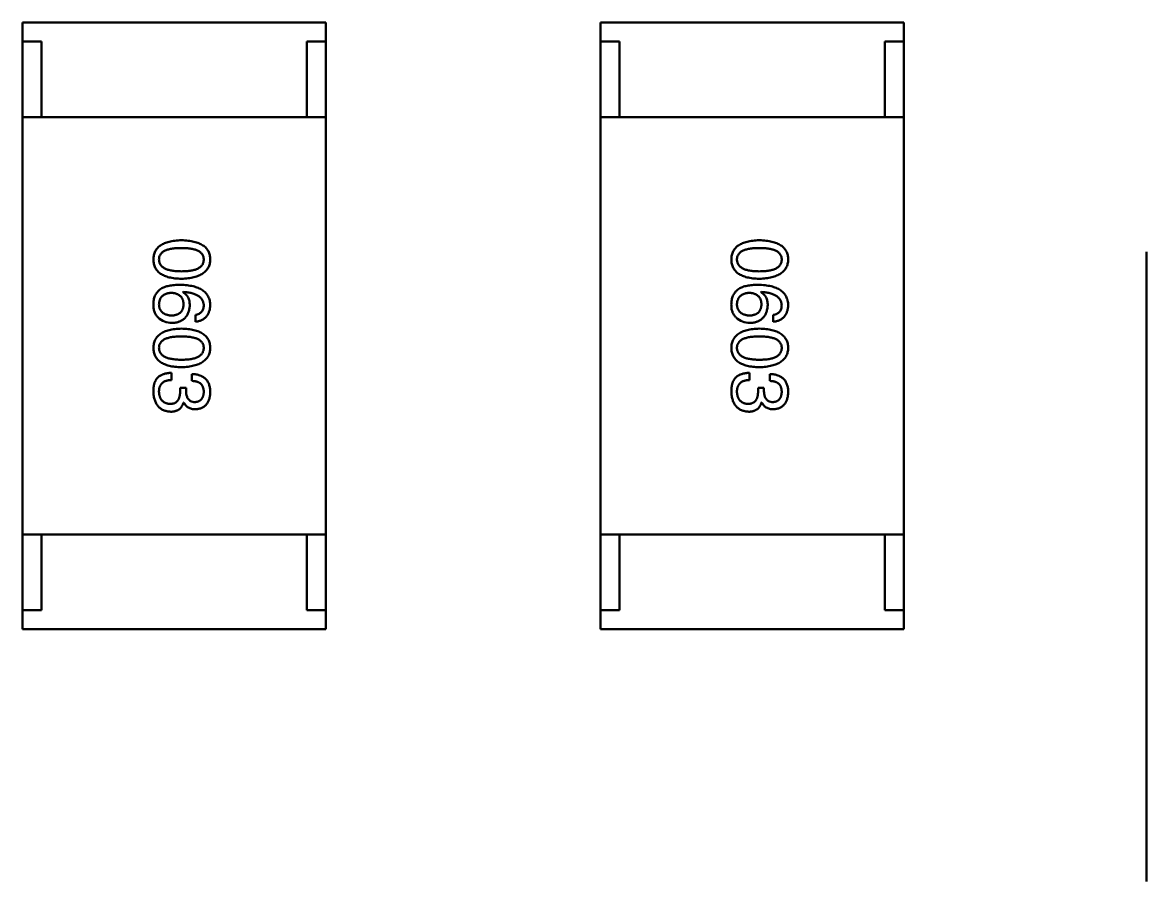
# Model space of a CAD drawing. Header units: millimetres. Extents: x 37 to 347, y 164 to 266.
# Drawn here: x 289.781 to 292.745, y 225.76 to 228.025 of the extents above; entities that cross this region are included whole.
import ezdxf

# ---------------------------------------------------------------- set-up
doc = ezdxf.new("R2010")
doc.units = ezdxf.units.MM
doc.header["$LTSCALE"] = 0.75
doc.layers.add('Visible', color=7, linetype='Continuous', lineweight=50)

msp = doc.modelspace()

# ---------------------------------------------------------------- linework, layer by layer
at = {"layer": 'Visible'}
for p, q in [((290.5814, 228.025), (289.7814, 228.025)), ((289.7814, 227.975), (289.7814, 228.025)), ((290.5814, 227.975), (290.5814, 228.025)), ((292.1054, 228.025), (291.3054, 228.025)), ((291.3054, 227.975), (291.3054, 228.025)), ((292.1054, 227.975), (292.1054, 228.025)), ((289.7814, 227.775), (289.7814, 227.975)), ((289.7814, 227.975), (289.8314, 227.975)), ((289.8314, 227.975), (289.8314, 227.775)), ((290.5314, 227.775), (290.5314, 227.975)), ((290.5314, 227.975), (290.5814, 227.975)), ((290.5814, 227.775), (290.5814, 227.975)), ((291.3054, 227.775), (291.3054, 227.975)), ((291.3054, 227.975), (291.3554, 227.975)), ((291.3554, 227.975), (291.3554, 227.775)), ((292.0554, 227.775), (292.0554, 227.975)), ((292.0554, 227.975), (292.1054, 227.975)), ((292.1054, 227.775), (292.1054, 227.975)), ((289.7814, 226.675), (289.7814, 227.775)), ((289.7814, 227.775), (290.5814, 227.775)), ((290.5314, 227.775), (289.8314, 227.775)), ((290.5814, 227.775), (290.5814, 226.675)), ((291.3054, 226.675), (291.3054, 227.775)), ((291.3054, 227.775), (292.1054, 227.775)), ((292.0554, 227.775), (291.3554, 227.775)), ((292.1054, 227.775), (292.1054, 226.675)), ((292.7453, 227.4204), (292.7453, 227.4201)), ((292.7453, 227.4201), (292.7453, 225.7601)), ((290.2044, 227.3137), (290.2052, 227.3146)), ((291.7284, 227.3137), (291.7292, 227.3146)), ((290.2372, 227.2539), (290.2372, 227.2359)), ((291.7612, 227.2539), (291.7612, 227.2359)), ((290.1741, 227.0822), (290.1741, 227.1011)), ((291.6981, 227.0822), (291.6981, 227.1011)), ((290.2282, 227.0978), (290.2282, 227.0798)), ((291.7522, 227.0978), (291.7522, 227.0798)), ((290.197, 227.0617), (290.197, 227.0527)), ((290.2126, 227.0617), (290.197, 227.0617)), ((290.2126, 227.0519), (290.2126, 227.0617)), ((291.721, 227.0617), (291.721, 227.0527)), ((291.7366, 227.0617), (291.721, 227.0617)), ((291.7366, 227.0519), (291.7366, 227.0617)), ((290.2061, 227.0232), (290.2069, 227.0232)), ((291.7301, 227.0232), (291.7309, 227.0232)), ((289.7814, 226.675), (289.7814, 226.475)), ((289.7814, 226.675), (290.5814, 226.675)), ((290.5314, 226.675), (289.8314, 226.675)), ((289.8314, 226.475), (289.8314, 226.675)), ((290.5314, 226.675), (290.5314, 226.475)), ((290.5814, 226.675), (290.5814, 226.475)), ((291.3054, 226.675), (291.3054, 226.475)), ((291.3054, 226.675), (292.1054, 226.675)), ((292.0554, 226.675), (291.3554, 226.675)), ((291.3554, 226.475), (291.3554, 226.675)), ((292.0554, 226.675), (292.0554, 226.475)), ((292.1054, 226.675), (292.1054, 226.475)), ((289.7814, 226.475), (289.8314, 226.475)), ((289.7814, 226.475), (289.7814, 226.425)), ((290.5314, 226.475), (290.5814, 226.475)), ((290.5814, 226.475), (290.5814, 226.425)), ((291.3054, 226.475), (291.3554, 226.475)), ((291.3054, 226.475), (291.3054, 226.425)), ((292.0554, 226.475), (292.1054, 226.475)), ((292.1054, 226.475), (292.1054, 226.425)), ((290.5814, 226.425), (289.7814, 226.425)), ((292.1054, 226.425), (291.3054, 226.425)), ((292.7453, 225.7601), (292.7453, 225.7598))]:
    msp.add_line(p, q, dxfattribs=at)
for centre in [(290.1751, 227.2845), (291.6991, 227.2845)]:
    msp.add_arc(centre, 0.0519, 225.691, 270.7052, dxfattribs=at)
for points, knots in [([(290.2003, 227.4508), (290.1974, 227.4507), (290.1917, 227.4505), (290.1834, 227.4497), (290.1756, 227.4486), (290.1685, 227.4471), (290.1619, 227.4453), (290.1558, 227.443), (290.1503, 227.4404), (290.1454, 227.4374), (290.141, 227.4341), (290.1372, 227.4303), (290.134, 227.4262), (290.1314, 227.4216), (290.1293, 227.4167), (290.1278, 227.4115), (290.1268, 227.4059), (290.1266, 227.402), (290.1266, 227.4)], [0, 0, 0, 0, 0.087693, 0.170223, 0.247496, 0.319826, 0.387768, 0.451403, 0.511459, 0.568358, 0.622671, 0.675251, 0.726739, 0.778422, 0.830759, 0.884394, 0.940865, 1, 1, 1, 1]), ([(290.1413, 227.4), (290.1414, 227.4012), (290.1415, 227.4036), (290.1421, 227.4071), (290.1433, 227.4103), (290.145, 227.4133), (290.147, 227.4161), (290.1496, 227.4186), (290.1526, 227.4208), (290.1561, 227.4228), (290.1601, 227.4246), (290.1644, 227.4262), (290.1693, 227.4274), (290.1746, 227.4285), (290.1804, 227.4293), (290.1866, 227.4299), (290.1933, 227.4303), (290.1979, 227.4303), (290.2003, 227.4303)], [0, 0, 0, 0, 0.049766, 0.097012, 0.143225, 0.188786, 0.235079, 0.282962, 0.333687, 0.387747, 0.445963, 0.508657, 0.576545, 0.649868, 0.72822, 0.812712, 0.903543, 1, 1, 1, 1]), ([(290.2766, 227.4), (290.2765, 227.402), (290.2763, 227.4059), (290.2753, 227.4115), (290.2737, 227.4167), (290.2716, 227.4216), (290.2688, 227.4262), (290.2655, 227.4303), (290.2616, 227.4341), (290.2571, 227.4374), (290.252, 227.4404), (290.2463, 227.443), (290.2401, 227.4453), (290.2332, 227.4471), (290.2258, 227.4486), (290.2178, 227.4497), (290.2093, 227.4505), (290.2034, 227.4507), (290.2003, 227.4508)], [0, 0, 0, 0, 0.057911, 0.113262, 0.165956, 0.217443, 0.268511, 0.319665, 0.372, 0.426129, 0.483365, 0.543779, 0.607756, 0.676562, 0.749704, 0.827713, 0.911177, 1, 1, 1, 1]), ([(290.2003, 227.4303), (290.2027, 227.4303), (290.2073, 227.4303), (290.214, 227.4299), (290.2203, 227.4293), (290.226, 227.4285), (290.2313, 227.4274), (290.2362, 227.4262), (290.2406, 227.4246), (290.2445, 227.4228), (290.248, 227.4208), (290.2511, 227.4186), (290.2536, 227.4161), (290.2557, 227.4133), (290.2574, 227.4103), (290.2585, 227.4071), (290.2592, 227.4036), (290.2593, 227.4012), (290.2593, 227.4)], [0, 0, 0, 0, 0.096452, 0.187278, 0.271765, 0.350519, 0.423437, 0.491321, 0.554011, 0.612224, 0.666281, 0.717003, 0.764884, 0.811423, 0.856783, 0.902993, 0.950236, 1, 1, 1, 1]), ([(291.7243, 227.4508), (291.7214, 227.4507), (291.7157, 227.4505), (291.7074, 227.4497), (291.6996, 227.4486), (291.6925, 227.4471), (291.6859, 227.4453), (291.6798, 227.443), (291.6743, 227.4404), (291.6694, 227.4374), (291.665, 227.4341), (291.6612, 227.4303), (291.658, 227.4262), (291.6554, 227.4216), (291.6533, 227.4167), (291.6518, 227.4115), (291.6508, 227.4059), (291.6506, 227.402), (291.6506, 227.4)], [0, 0, 0, 0, 0.087693, 0.170223, 0.247496, 0.319826, 0.387768, 0.451403, 0.511459, 0.568358, 0.622671, 0.675251, 0.726739, 0.778422, 0.830759, 0.884394, 0.940865, 1, 1, 1, 1]), ([(291.6653, 227.4), (291.6654, 227.4012), (291.6655, 227.4036), (291.6661, 227.4071), (291.6673, 227.4103), (291.669, 227.4133), (291.671, 227.4161), (291.6736, 227.4186), (291.6766, 227.4208), (291.6801, 227.4228), (291.6841, 227.4246), (291.6885, 227.4262), (291.6933, 227.4274), (291.6986, 227.4285), (291.7044, 227.4293), (291.7106, 227.4299), (291.7173, 227.4303), (291.7219, 227.4303), (291.7243, 227.4303)], [0, 0, 0, 0, 0.049766, 0.097012, 0.143225, 0.188786, 0.235079, 0.282962, 0.333687, 0.387747, 0.445963, 0.508657, 0.576545, 0.649868, 0.72822, 0.812712, 0.903543, 1, 1, 1, 1]), ([(291.8006, 227.4), (291.8005, 227.402), (291.8003, 227.4059), (291.7993, 227.4115), (291.7977, 227.4167), (291.7956, 227.4216), (291.7928, 227.4262), (291.7895, 227.4303), (291.7856, 227.4341), (291.7811, 227.4374), (291.776, 227.4404), (291.7703, 227.443), (291.7641, 227.4453), (291.7572, 227.4471), (291.7498, 227.4486), (291.7418, 227.4497), (291.7333, 227.4505), (291.7274, 227.4507), (291.7243, 227.4508)], [0, 0, 0, 0, 0.057911, 0.113262, 0.165956, 0.217443, 0.268511, 0.319665, 0.372, 0.426129, 0.483365, 0.543779, 0.607756, 0.676562, 0.749704, 0.827713, 0.911177, 1, 1, 1, 1]), ([(291.7243, 227.4303), (291.7267, 227.4303), (291.7313, 227.4303), (291.738, 227.4299), (291.7443, 227.4293), (291.75, 227.4285), (291.7553, 227.4274), (291.7602, 227.4262), (291.7646, 227.4246), (291.7685, 227.4228), (291.772, 227.4208), (291.7751, 227.4186), (291.7776, 227.4161), (291.7797, 227.4133), (291.7814, 227.4103), (291.7825, 227.4071), (291.7832, 227.4036), (291.7833, 227.4012), (291.7833, 227.4)], [0, 0, 0, 0, 0.096452, 0.187278, 0.271765, 0.350519, 0.423437, 0.491321, 0.554011, 0.612224, 0.666281, 0.717003, 0.764884, 0.811423, 0.856783, 0.902993, 0.950236, 1, 1, 1, 1]), ([(290.1266, 227.4), (290.1266, 227.398), (290.1268, 227.3941), (290.1278, 227.3885), (290.1293, 227.3832), (290.1314, 227.3783), (290.134, 227.3738), (290.1372, 227.3697), (290.141, 227.3659), (290.1454, 227.3625), (290.1503, 227.3596), (290.1558, 227.357), (290.1619, 227.3547), (290.1685, 227.3529), (290.1756, 227.3513), (290.1834, 227.3502), (290.1917, 227.3495), (290.1974, 227.3493), (290.2003, 227.3492)], [0, 0, 0, 0, 0.059134, 0.115603, 0.169236, 0.221572, 0.273254, 0.32474, 0.377319, 0.431815, 0.488555, 0.548609, 0.612242, 0.680182, 0.75251, 0.829782, 0.91231, 1, 1, 1, 1]), ([(290.2003, 227.3688), (290.198, 227.3689), (290.1934, 227.3689), (290.1868, 227.3693), (290.1807, 227.3699), (290.1749, 227.3707), (290.1697, 227.3718), (290.1648, 227.3731), (290.1605, 227.3747), (290.1565, 227.3765), (290.153, 227.3786), (290.15, 227.3809), (290.1474, 227.3835), (290.1453, 227.3863), (290.1436, 227.3894), (290.1423, 227.3927), (290.1415, 227.3963), (290.1414, 227.3987), (290.1413, 227.4)], [0, 0, 0, 0, 0.094834, 0.184067, 0.267029, 0.344713, 0.417334, 0.484367, 0.546941, 0.604717, 0.65953, 0.710539, 0.759381, 0.806382, 0.853027, 0.900623, 0.949121, 1, 1, 1, 1]), ([(290.2003, 227.3492), (290.2033, 227.3493), (290.2092, 227.3496), (290.2177, 227.3504), (290.2256, 227.3516), (290.2329, 227.3531), (290.2397, 227.355), (290.2459, 227.3573), (290.2516, 227.36), (290.2567, 227.363), (290.2612, 227.3663), (290.2651, 227.3701), (290.2685, 227.3742), (290.2713, 227.3786), (290.2735, 227.3835), (290.2751, 227.3887), (290.2762, 227.3942), (290.2764, 227.398), (290.2766, 227.4)], [0, 0, 0, 0, 0.088475, 0.171606, 0.249595, 0.322626, 0.391327, 0.455765, 0.516374, 0.573675, 0.628522, 0.681161, 0.732559, 0.783563, 0.83504, 0.887639, 0.942585, 1, 1, 1, 1]), ([(290.2593, 227.4), (290.2593, 227.3987), (290.2592, 227.3963), (290.2585, 227.3927), (290.2574, 227.3894), (290.2557, 227.3863), (290.2536, 227.3835), (290.2511, 227.3809), (290.248, 227.3786), (290.2445, 227.3765), (290.2406, 227.3747), (290.2362, 227.3731), (290.2313, 227.3718), (290.226, 227.3707), (290.2203, 227.3699), (290.214, 227.3693), (290.2073, 227.3689), (290.2027, 227.3689), (290.2003, 227.3688)], [0, 0, 0, 0, 0.050604, 0.098688, 0.145699, 0.191791, 0.238625, 0.286717, 0.337546, 0.391814, 0.449755, 0.512106, 0.579685, 0.652048, 0.730262, 0.814146, 0.904281, 1, 1, 1, 1]), ([(291.6506, 227.4), (291.6506, 227.398), (291.6508, 227.3941), (291.6518, 227.3885), (291.6533, 227.3832), (291.6554, 227.3783), (291.658, 227.3738), (291.6612, 227.3697), (291.665, 227.3659), (291.6694, 227.3625), (291.6743, 227.3596), (291.6798, 227.357), (291.6859, 227.3547), (291.6925, 227.3529), (291.6996, 227.3513), (291.7074, 227.3502), (291.7157, 227.3495), (291.7214, 227.3493), (291.7243, 227.3492)], [0, 0, 0, 0, 0.059134, 0.115603, 0.169236, 0.221572, 0.273254, 0.32474, 0.377319, 0.431815, 0.488555, 0.548609, 0.612242, 0.680182, 0.75251, 0.829782, 0.91231, 1, 1, 1, 1]), ([(291.7243, 227.3688), (291.722, 227.3689), (291.7174, 227.3689), (291.7108, 227.3693), (291.7047, 227.3699), (291.6989, 227.3707), (291.6937, 227.3718), (291.6888, 227.3731), (291.6845, 227.3747), (291.6805, 227.3765), (291.677, 227.3786), (291.674, 227.3809), (291.6714, 227.3835), (291.6693, 227.3863), (291.6676, 227.3894), (291.6663, 227.3927), (291.6655, 227.3963), (291.6654, 227.3987), (291.6653, 227.4)], [0, 0, 0, 0, 0.094834, 0.184067, 0.267029, 0.344713, 0.417334, 0.484367, 0.546941, 0.604717, 0.65953, 0.710539, 0.759381, 0.806382, 0.853027, 0.900623, 0.949121, 1, 1, 1, 1]), ([(291.7243, 227.3492), (291.7273, 227.3493), (291.7332, 227.3496), (291.7417, 227.3504), (291.7496, 227.3516), (291.7569, 227.3531), (291.7637, 227.355), (291.7699, 227.3573), (291.7756, 227.36), (291.7807, 227.363), (291.7852, 227.3663), (291.7891, 227.3701), (291.7925, 227.3742), (291.7953, 227.3786), (291.7975, 227.3835), (291.7991, 227.3887), (291.8002, 227.3942), (291.8004, 227.398), (291.8006, 227.4)], [0, 0, 0, 0, 0.088475, 0.171606, 0.249595, 0.322626, 0.391327, 0.455765, 0.516374, 0.573675, 0.628522, 0.681161, 0.732559, 0.783563, 0.83504, 0.887639, 0.942585, 1, 1, 1, 1]), ([(291.7833, 227.4), (291.7833, 227.3987), (291.7832, 227.3963), (291.7825, 227.3927), (291.7814, 227.3894), (291.7797, 227.3863), (291.7776, 227.3835), (291.7751, 227.3809), (291.772, 227.3786), (291.7685, 227.3765), (291.7646, 227.3747), (291.7602, 227.3731), (291.7553, 227.3718), (291.75, 227.3707), (291.7443, 227.3699), (291.738, 227.3693), (291.7313, 227.3689), (291.7267, 227.3689), (291.7243, 227.3688)], [0, 0, 0, 0, 0.050604, 0.098688, 0.145699, 0.191791, 0.238625, 0.286717, 0.337546, 0.391814, 0.449755, 0.512106, 0.579685, 0.652048, 0.730262, 0.814146, 0.904281, 1, 1, 1, 1]), ([(290.1462, 227.3228), (290.1447, 227.3216), (290.1417, 227.3194), (290.1379, 227.3155), (290.1345, 227.3113), (290.1318, 227.3066), (290.1296, 227.3015), (290.128, 227.2961), (290.1269, 227.2903), (290.1267, 227.2863), (290.1266, 227.2842)], [0, 0, 0, 0, 0.125033, 0.246266, 0.36603, 0.485265, 0.606781, 0.732144, 0.862551, 1, 1, 1, 1]), ([(290.1413, 227.281), (290.1414, 227.2821), (290.1414, 227.2845), (290.142, 227.2878), (290.1426, 227.291), (290.1436, 227.2939), (290.1448, 227.2967), (290.1463, 227.2992), (290.1479, 227.3015), (290.1499, 227.3035), (290.1521, 227.3054), (290.1545, 227.307), (290.1572, 227.3084), (290.1601, 227.3096), (290.1633, 227.3105), (290.1666, 227.3113), (290.1703, 227.3119), (290.1728, 227.312), (290.1741, 227.3121)], [0, 0, 0, 0, 0.070403, 0.137196, 0.200053, 0.260887, 0.31876, 0.37535, 0.430743, 0.485927, 0.541678, 0.598832, 0.657726, 0.719441, 0.783504, 0.851852, 0.923533, 1, 1, 1, 1]), ([(290.197, 227.3334), (290.1944, 227.3334), (290.1892, 227.3333), (290.1817, 227.3328), (290.1746, 227.332), (290.1681, 227.3308), (290.1619, 227.3294), (290.1562, 227.3275), (290.151, 227.3254), (290.1478, 227.3236), (290.1462, 227.3228)], [0, 0, 0, 0, 0.151498, 0.29521, 0.430242, 0.557137, 0.677306, 0.790845, 0.898111, 1, 1, 1, 1]), ([(290.1741, 227.3121), (290.1753, 227.312), (290.1778, 227.3118), (290.1814, 227.3113), (290.1847, 227.3106), (290.1878, 227.3096), (290.1906, 227.3085), (290.1932, 227.3071), (290.1956, 227.3055), (290.1977, 227.3037), (290.1996, 227.3017), (290.2012, 227.2995), (290.2027, 227.2971), (290.2038, 227.2944), (290.2048, 227.2915), (290.2054, 227.2885), (290.2059, 227.2852), (290.206, 227.2829), (290.2061, 227.2818)], [0, 0, 0, 0, 0.076072, 0.148369, 0.216753, 0.281358, 0.342792, 0.401604, 0.458929, 0.514444, 0.569818, 0.625343, 0.681554, 0.739608, 0.800134, 0.863477, 0.929547, 1, 1, 1, 1]), ([(290.2766, 227.2793), (290.2764, 227.2814), (290.2762, 227.2856), (290.2751, 227.2916), (290.2734, 227.2972), (290.2711, 227.3024), (290.2682, 227.3072), (290.2647, 227.3116), (290.2606, 227.3156), (290.2558, 227.3192), (290.2505, 227.3224), (290.2446, 227.3252), (290.2382, 227.3276), (290.2311, 227.3295), (290.2234, 227.3311), (290.2152, 227.3323), (290.2063, 227.3331), (290.2002, 227.3333), (290.197, 227.3334)], [0, 0, 0, 0, 0.058957, 0.115262, 0.16907, 0.221312, 0.273147, 0.324961, 0.377649, 0.432026, 0.488925, 0.549039, 0.612912, 0.680653, 0.753056, 0.830314, 0.912483, 1, 1, 1, 1]), ([(290.2225, 227.2793), (290.2224, 227.2813), (290.2223, 227.2851), (290.2215, 227.2906), (290.22, 227.2956), (290.2181, 227.3002), (290.2155, 227.3043), (290.2124, 227.308), (290.2087, 227.3112), (290.2059, 227.3129), (290.2044, 227.3137)], [0, 0, 0, 0, 0.144617, 0.279572, 0.40596, 0.526097, 0.64389, 0.760003, 0.877724, 1, 1, 1, 1]), ([(290.2052, 227.3146), (290.2074, 227.3144), (290.2115, 227.3141), (290.2174, 227.3133), (290.223, 227.3124), (290.2282, 227.3112), (290.233, 227.3098), (290.2374, 227.3081), (290.2414, 227.3063), (290.245, 227.3042), (290.2482, 227.3019), (290.251, 227.2993), (290.2534, 227.2966), (290.2554, 227.2935), (290.257, 227.2903), (290.2582, 227.2868), (290.2591, 227.2832), (290.2592, 227.2806), (290.2593, 227.2793)], [0, 0, 0, 0, 0.089218, 0.173709, 0.252753, 0.326963, 0.397099, 0.462534, 0.524018, 0.582178, 0.637235, 0.689955, 0.741228, 0.791618, 0.841661, 0.892925, 0.945259, 1, 1, 1, 1]), ([(291.6702, 227.3228), (291.6687, 227.3216), (291.6657, 227.3194), (291.6619, 227.3155), (291.6585, 227.3113), (291.6558, 227.3066), (291.6536, 227.3015), (291.652, 227.2961), (291.6509, 227.2903), (291.6507, 227.2863), (291.6506, 227.2842)], [0, 0, 0, 0, 0.125033, 0.246266, 0.36603, 0.485265, 0.606781, 0.732144, 0.862551, 1, 1, 1, 1]), ([(291.6653, 227.281), (291.6654, 227.2821), (291.6655, 227.2845), (291.666, 227.2878), (291.6666, 227.291), (291.6676, 227.2939), (291.6688, 227.2967), (291.6703, 227.2992), (291.6719, 227.3015), (291.6739, 227.3035), (291.6761, 227.3054), (291.6785, 227.307), (291.6812, 227.3084), (291.6841, 227.3096), (291.6873, 227.3105), (291.6906, 227.3113), (291.6943, 227.3119), (291.6968, 227.312), (291.6981, 227.3121)], [0, 0, 0, 0, 0.070403, 0.137196, 0.200053, 0.260887, 0.31876, 0.37535, 0.430743, 0.485927, 0.541678, 0.598832, 0.657726, 0.719441, 0.783504, 0.851852, 0.923533, 1, 1, 1, 1]), ([(291.721, 227.3334), (291.7184, 227.3334), (291.7132, 227.3333), (291.7057, 227.3328), (291.6986, 227.332), (291.6921, 227.3308), (291.6859, 227.3294), (291.6802, 227.3275), (291.675, 227.3254), (291.6718, 227.3236), (291.6702, 227.3228)], [0, 0, 0, 0, 0.151498, 0.29521, 0.430242, 0.557137, 0.677306, 0.790845, 0.898111, 1, 1, 1, 1]), ([(291.6981, 227.3121), (291.6994, 227.312), (291.7018, 227.3118), (291.7054, 227.3113), (291.7087, 227.3106), (291.7118, 227.3096), (291.7146, 227.3085), (291.7172, 227.3071), (291.7196, 227.3055), (291.7217, 227.3037), (291.7236, 227.3017), (291.7252, 227.2995), (291.7267, 227.2971), (291.7278, 227.2944), (291.7288, 227.2915), (291.7294, 227.2885), (291.7299, 227.2852), (291.73, 227.2829), (291.7301, 227.2818)], [0, 0, 0, 0, 0.076072, 0.148369, 0.216753, 0.281358, 0.342792, 0.401604, 0.458929, 0.514444, 0.569818, 0.625343, 0.681554, 0.739608, 0.800134, 0.863477, 0.929547, 1, 1, 1, 1]), ([(291.8006, 227.2793), (291.8004, 227.2814), (291.8002, 227.2856), (291.7991, 227.2916), (291.7974, 227.2972), (291.7951, 227.3024), (291.7922, 227.3072), (291.7887, 227.3116), (291.7846, 227.3156), (291.7798, 227.3192), (291.7745, 227.3224), (291.7687, 227.3252), (291.7622, 227.3276), (291.7551, 227.3295), (291.7474, 227.3311), (291.7392, 227.3323), (291.7303, 227.3331), (291.7242, 227.3333), (291.721, 227.3334)], [0, 0, 0, 0, 0.058957, 0.115262, 0.16907, 0.221312, 0.273147, 0.324961, 0.377649, 0.432026, 0.488925, 0.549039, 0.612912, 0.680653, 0.753056, 0.830314, 0.912483, 1, 1, 1, 1]), ([(291.7465, 227.2793), (291.7464, 227.2813), (291.7463, 227.2851), (291.7455, 227.2906), (291.744, 227.2956), (291.7421, 227.3002), (291.7395, 227.3043), (291.7364, 227.308), (291.7327, 227.3112), (291.7299, 227.3129), (291.7284, 227.3137)], [0, 0, 0, 0, 0.144617, 0.279572, 0.40596, 0.526097, 0.64389, 0.760003, 0.877724, 1, 1, 1, 1]), ([(291.7292, 227.3146), (291.7314, 227.3144), (291.7355, 227.3141), (291.7414, 227.3133), (291.747, 227.3124), (291.7522, 227.3112), (291.757, 227.3098), (291.7614, 227.3081), (291.7654, 227.3063), (291.769, 227.3042), (291.7722, 227.3019), (291.775, 227.2993), (291.7774, 227.2966), (291.7794, 227.2935), (291.781, 227.2903), (291.7822, 227.2868), (291.7831, 227.2832), (291.7832, 227.2806), (291.7833, 227.2793)], [0, 0, 0, 0, 0.089218, 0.173709, 0.252753, 0.326963, 0.397099, 0.462534, 0.524018, 0.582178, 0.637235, 0.689955, 0.741228, 0.791618, 0.841661, 0.892925, 0.945259, 1, 1, 1, 1]), ([(290.1266, 227.2842), (290.1265, 227.2821), (290.1264, 227.2781), (290.1269, 227.2722), (290.1278, 227.2668), (290.1291, 227.262), (290.1308, 227.2576), (290.1331, 227.2537), (290.1357, 227.2502), (290.1378, 227.2483), (290.1388, 227.2473)], [0, 0, 0, 0, 0.156782, 0.301945, 0.436395, 0.561474, 0.678489, 0.78853, 0.894967, 1, 1, 1, 1]), ([(290.1749, 227.2523), (290.1736, 227.2523), (290.1711, 227.2525), (290.1674, 227.253), (290.164, 227.2537), (290.1609, 227.2546), (290.1579, 227.2557), (290.1552, 227.257), (290.1527, 227.2585), (290.1505, 227.2602), (290.1485, 227.2621), (290.1467, 227.2642), (290.1452, 227.2665), (290.144, 227.269), (290.1429, 227.2717), (290.1421, 227.2746), (290.1416, 227.2777), (290.1414, 227.2799), (290.1413, 227.281)], [0, 0, 0, 0, 0.078863, 0.153308, 0.223539, 0.289857, 0.35341, 0.413572, 0.471721, 0.528235, 0.584279, 0.638781, 0.69466, 0.751251, 0.809198, 0.869697, 0.933318, 1, 1, 1, 1]), ([(290.2061, 227.2818), (290.206, 227.2806), (290.2059, 227.2784), (290.2054, 227.2753), (290.2048, 227.2723), (290.2039, 227.2695), (290.2027, 227.2669), (290.2014, 227.2645), (290.1997, 227.2624), (290.1979, 227.2604), (290.1958, 227.2587), (290.1935, 227.2571), (290.191, 227.2558), (290.1882, 227.2546), (290.1852, 227.2538), (290.182, 227.253), (290.1785, 227.2525), (290.1761, 227.2523), (290.1749, 227.2523)], [0, 0, 0, 0, 0.069884, 0.136529, 0.199638, 0.259844, 0.317774, 0.374356, 0.430026, 0.485148, 0.5409, 0.597889, 0.657472, 0.718614, 0.783613, 0.85129, 0.923712, 1, 1, 1, 1]), ([(290.1757, 227.2326), (290.1775, 227.2327), (290.1809, 227.2329), (290.1859, 227.2336), (290.1906, 227.2347), (290.1949, 227.236), (290.199, 227.2378), (290.2027, 227.2399), (290.2061, 227.2423), (290.2092, 227.2451), (290.2119, 227.2482), (290.2145, 227.2516), (290.2165, 227.2554), (290.2184, 227.2595), (290.2199, 227.264), (290.2211, 227.2688), (290.222, 227.2739), (290.2223, 227.2775), (290.2225, 227.2793)], [0, 0, 0, 0, 0.071527, 0.139094, 0.20346, 0.264939, 0.323904, 0.381383, 0.437591, 0.493343, 0.549401, 0.606085, 0.664838, 0.725424, 0.788712, 0.855452, 0.925772, 1, 1, 1, 1]), ([(290.2372, 227.2359), (290.2387, 227.2361), (290.2416, 227.2364), (290.2458, 227.2374), (290.2498, 227.2385), (290.2535, 227.24), (290.2569, 227.2418), (290.26, 227.2439), (290.2629, 227.2461), (290.2656, 227.2487), (290.2679, 227.2516), (290.2699, 227.2547), (290.2717, 227.2582), (290.2732, 227.2619), (290.2745, 227.2658), (290.2755, 227.2701), (290.2762, 227.2746), (290.2764, 227.2777), (290.2766, 227.2793)], [0, 0, 0, 0, 0.06947, 0.136096, 0.199592, 0.260665, 0.319672, 0.377156, 0.433415, 0.489984, 0.546535, 0.604276, 0.663499, 0.725182, 0.788953, 0.855683, 0.926216, 1, 1, 1, 1]), ([(290.2593, 227.2793), (290.2593, 227.2776), (290.2592, 227.2744), (290.2581, 227.2698), (290.2564, 227.2657), (290.2539, 227.2622), (290.2507, 227.2592), (290.2468, 227.2569), (290.2423, 227.255), (290.239, 227.2543), (290.2372, 227.2539)], [0, 0, 0, 0, 0.136586, 0.261496, 0.378089, 0.490612, 0.605522, 0.725767, 0.8561, 1, 1, 1, 1]), ([(291.6506, 227.2842), (291.6505, 227.2821), (291.6505, 227.2781), (291.6509, 227.2722), (291.6518, 227.2668), (291.6531, 227.262), (291.6548, 227.2576), (291.6571, 227.2537), (291.6597, 227.2502), (291.6618, 227.2483), (291.6628, 227.2473)], [0, 0, 0, 0, 0.156782, 0.301945, 0.436395, 0.561474, 0.678489, 0.78853, 0.894967, 1, 1, 1, 1]), ([(291.6989, 227.2523), (291.6976, 227.2523), (291.6951, 227.2525), (291.6914, 227.253), (291.688, 227.2537), (291.6849, 227.2546), (291.6819, 227.2557), (291.6792, 227.257), (291.6767, 227.2585), (291.6745, 227.2602), (291.6725, 227.2621), (291.6707, 227.2642), (291.6692, 227.2665), (291.668, 227.269), (291.6669, 227.2717), (291.6661, 227.2746), (291.6656, 227.2777), (291.6654, 227.2799), (291.6653, 227.281)], [0, 0, 0, 0, 0.078863, 0.153308, 0.223539, 0.289857, 0.35341, 0.413572, 0.471721, 0.528235, 0.584279, 0.638781, 0.69466, 0.751251, 0.809198, 0.869697, 0.933318, 1, 1, 1, 1]), ([(291.7301, 227.2818), (291.73, 227.2806), (291.7299, 227.2784), (291.7294, 227.2753), (291.7288, 227.2723), (291.7279, 227.2695), (291.7267, 227.2669), (291.7254, 227.2645), (291.7237, 227.2624), (291.7219, 227.2604), (291.7198, 227.2587), (291.7175, 227.2571), (291.715, 227.2558), (291.7122, 227.2546), (291.7092, 227.2538), (291.706, 227.253), (291.7025, 227.2525), (291.7001, 227.2523), (291.6989, 227.2523)], [0, 0, 0, 0, 0.069884, 0.136529, 0.199638, 0.259844, 0.317774, 0.374356, 0.430026, 0.485148, 0.5409, 0.597889, 0.657472, 0.718614, 0.783613, 0.85129, 0.923712, 1, 1, 1, 1]), ([(291.6997, 227.2326), (291.7015, 227.2327), (291.7049, 227.2329), (291.7099, 227.2336), (291.7146, 227.2347), (291.7189, 227.236), (291.723, 227.2378), (291.7267, 227.2399), (291.7301, 227.2423), (291.7332, 227.2451), (291.736, 227.2482), (291.7385, 227.2516), (291.7406, 227.2554), (291.7424, 227.2595), (291.7439, 227.264), (291.7451, 227.2688), (291.746, 227.2739), (291.7463, 227.2775), (291.7465, 227.2793)], [0, 0, 0, 0, 0.071527, 0.139094, 0.20346, 0.264939, 0.323904, 0.381383, 0.437591, 0.493343, 0.549401, 0.606085, 0.664838, 0.725424, 0.788712, 0.855452, 0.925772, 1, 1, 1, 1]), ([(291.7612, 227.2359), (291.7627, 227.2361), (291.7656, 227.2364), (291.7698, 227.2374), (291.7738, 227.2385), (291.7775, 227.24), (291.7809, 227.2418), (291.7841, 227.2439), (291.7869, 227.2461), (291.7896, 227.2487), (291.7919, 227.2516), (291.7939, 227.2547), (291.7957, 227.2582), (291.7973, 227.2619), (291.7985, 227.2658), (291.7995, 227.2701), (291.8002, 227.2746), (291.8004, 227.2777), (291.8006, 227.2793)], [0, 0, 0, 0, 0.06947, 0.136096, 0.199592, 0.260665, 0.319672, 0.377156, 0.433415, 0.489984, 0.546535, 0.604276, 0.663499, 0.725182, 0.788953, 0.855683, 0.926216, 1, 1, 1, 1]), ([(291.7833, 227.2793), (291.7833, 227.2776), (291.7832, 227.2744), (291.7821, 227.2698), (291.7804, 227.2657), (291.7779, 227.2622), (291.7747, 227.2592), (291.7708, 227.2569), (291.7663, 227.255), (291.763, 227.2543), (291.7612, 227.2539)], [0, 0, 0, 0, 0.136586, 0.261496, 0.378089, 0.490612, 0.605522, 0.725767, 0.8561, 1, 1, 1, 1]), ([(290.2003, 227.2177), (290.1974, 227.2176), (290.1917, 227.2174), (290.1834, 227.2166), (290.1756, 227.2155), (290.1685, 227.214), (290.1619, 227.2121), (290.1558, 227.2099), (290.1503, 227.2073), (290.1454, 227.2042), (290.141, 227.2009), (290.1372, 227.1971), (290.134, 227.193), (290.1314, 227.1885), (290.1293, 227.1836), (290.1278, 227.1783), (290.1268, 227.1727), (290.1266, 227.1688), (290.1266, 227.1668)], [0, 0, 0, 0, 0.087693, 0.170223, 0.247496, 0.319826, 0.387768, 0.451403, 0.511459, 0.568358, 0.622671, 0.675251, 0.726739, 0.778422, 0.830759, 0.884394, 0.940865, 1, 1, 1, 1]), ([(290.2766, 227.1668), (290.2765, 227.1688), (290.2763, 227.1727), (290.2753, 227.1783), (290.2737, 227.1836), (290.2716, 227.1885), (290.2688, 227.193), (290.2655, 227.1971), (290.2616, 227.2009), (290.2571, 227.2043), (290.252, 227.2073), (290.2463, 227.2099), (290.2401, 227.2121), (290.2332, 227.214), (290.2258, 227.2155), (290.2178, 227.2166), (290.2093, 227.2174), (290.2034, 227.2176), (290.2003, 227.2177)], [0, 0, 0, 0, 0.057911, 0.113262, 0.165956, 0.217443, 0.268511, 0.319665, 0.372, 0.426129, 0.483365, 0.543779, 0.607756, 0.676562, 0.749704, 0.827713, 0.911177, 1, 1, 1, 1]), ([(291.7243, 227.2177), (291.7214, 227.2176), (291.7157, 227.2174), (291.7074, 227.2166), (291.6996, 227.2155), (291.6925, 227.214), (291.6859, 227.2121), (291.6798, 227.2099), (291.6743, 227.2073), (291.6694, 227.2042), (291.665, 227.2009), (291.6612, 227.1971), (291.658, 227.193), (291.6554, 227.1885), (291.6533, 227.1836), (291.6518, 227.1783), (291.6508, 227.1727), (291.6506, 227.1688), (291.6506, 227.1668)], [0, 0, 0, 0, 0.087693, 0.170223, 0.247496, 0.319826, 0.387768, 0.451403, 0.511459, 0.568358, 0.622671, 0.675251, 0.726739, 0.778422, 0.830759, 0.884394, 0.940865, 1, 1, 1, 1]), ([(291.8006, 227.1668), (291.8005, 227.1688), (291.8003, 227.1727), (291.7993, 227.1783), (291.7977, 227.1836), (291.7956, 227.1885), (291.7928, 227.193), (291.7895, 227.1971), (291.7856, 227.2009), (291.7811, 227.2043), (291.776, 227.2073), (291.7703, 227.2099), (291.7641, 227.2121), (291.7572, 227.214), (291.7498, 227.2155), (291.7418, 227.2166), (291.7333, 227.2174), (291.7274, 227.2176), (291.7243, 227.2177)], [0, 0, 0, 0, 0.057911, 0.113262, 0.165956, 0.217443, 0.268511, 0.319665, 0.372, 0.426129, 0.483365, 0.543779, 0.607756, 0.676562, 0.749704, 0.827713, 0.911177, 1, 1, 1, 1]), ([(290.1413, 227.1668), (290.1414, 227.1681), (290.1415, 227.1705), (290.1421, 227.1739), (290.1433, 227.1772), (290.145, 227.1802), (290.147, 227.1829), (290.1496, 227.1854), (290.1526, 227.1877), (290.1561, 227.1897), (290.1601, 227.1915), (290.1644, 227.193), (290.1693, 227.1943), (290.1746, 227.1954), (290.1804, 227.1962), (290.1866, 227.1967), (290.1933, 227.1971), (290.1979, 227.1971), (290.2003, 227.1972)], [0, 0, 0, 0, 0.049766, 0.097012, 0.143225, 0.188786, 0.235079, 0.282962, 0.333687, 0.387747, 0.445963, 0.508657, 0.576545, 0.649868, 0.72822, 0.812712, 0.903543, 1, 1, 1, 1]), ([(290.2003, 227.1972), (290.2027, 227.1971), (290.2073, 227.1971), (290.214, 227.1967), (290.2203, 227.1962), (290.226, 227.1954), (290.2313, 227.1942), (290.2362, 227.193), (290.2406, 227.1915), (290.2445, 227.1897), (290.248, 227.1877), (290.2511, 227.1854), (290.2536, 227.1829), (290.2557, 227.1802), (290.2574, 227.1772), (290.2585, 227.1739), (290.2592, 227.1705), (290.2593, 227.1681), (290.2593, 227.1668)], [0, 0, 0, 0, 0.096452, 0.187278, 0.271765, 0.350519, 0.423437, 0.491321, 0.554011, 0.612224, 0.666281, 0.717003, 0.764884, 0.811423, 0.856783, 0.902993, 0.950236, 1, 1, 1, 1]), ([(291.6653, 227.1668), (291.6654, 227.1681), (291.6655, 227.1705), (291.6661, 227.1739), (291.6673, 227.1772), (291.669, 227.1802), (291.671, 227.1829), (291.6736, 227.1854), (291.6766, 227.1877), (291.6801, 227.1897), (291.6841, 227.1915), (291.6885, 227.193), (291.6933, 227.1943), (291.6986, 227.1954), (291.7044, 227.1962), (291.7106, 227.1967), (291.7173, 227.1971), (291.7219, 227.1971), (291.7243, 227.1972)], [0, 0, 0, 0, 0.049766, 0.097012, 0.143225, 0.188786, 0.235079, 0.282962, 0.333687, 0.387747, 0.445963, 0.508657, 0.576545, 0.649868, 0.72822, 0.812712, 0.903543, 1, 1, 1, 1]), ([(291.7243, 227.1972), (291.7267, 227.1971), (291.7313, 227.1971), (291.738, 227.1967), (291.7443, 227.1962), (291.75, 227.1954), (291.7553, 227.1942), (291.7602, 227.193), (291.7646, 227.1915), (291.7685, 227.1897), (291.772, 227.1877), (291.7751, 227.1854), (291.7776, 227.1829), (291.7797, 227.1802), (291.7814, 227.1772), (291.7825, 227.1739), (291.7832, 227.1705), (291.7833, 227.1681), (291.7833, 227.1668)], [0, 0, 0, 0, 0.096452, 0.187278, 0.271765, 0.350519, 0.423437, 0.491321, 0.554011, 0.612224, 0.666281, 0.717003, 0.764884, 0.811423, 0.856783, 0.902993, 0.950236, 1, 1, 1, 1]), ([(290.1266, 227.1668), (290.1266, 227.1648), (290.1268, 227.161), (290.1278, 227.1553), (290.1293, 227.1501), (290.1314, 227.1452), (290.134, 227.1407), (290.1372, 227.1365), (290.141, 227.1328), (290.1454, 227.1294), (290.1503, 227.1264), (290.1558, 227.1238), (290.1619, 227.1216), (290.1685, 227.1197), (290.1756, 227.1182), (290.1834, 227.1171), (290.1917, 227.1163), (290.1974, 227.1161), (290.2003, 227.116)], [0, 0, 0, 0, 0.059134, 0.115603, 0.169236, 0.221572, 0.273254, 0.32474, 0.377319, 0.431815, 0.488555, 0.548609, 0.612242, 0.680182, 0.75251, 0.829782, 0.91231, 1, 1, 1, 1]), ([(290.2003, 227.1357), (290.198, 227.1357), (290.1934, 227.1358), (290.1868, 227.1361), (290.1807, 227.1367), (290.1749, 227.1376), (290.1697, 227.1386), (290.1648, 227.14), (290.1605, 227.1415), (290.1565, 227.1434), (290.153, 227.1454), (290.15, 227.1478), (290.1474, 227.1503), (290.1453, 227.1532), (290.1436, 227.1562), (290.1423, 227.1595), (290.1415, 227.1631), (290.1414, 227.1656), (290.1413, 227.1668)], [0, 0, 0, 0, 0.094834, 0.184067, 0.267029, 0.344713, 0.417334, 0.484367, 0.546941, 0.604717, 0.65953, 0.710539, 0.759381, 0.806382, 0.853027, 0.900623, 0.949121, 1, 1, 1, 1]), ([(290.2003, 227.116), (290.2033, 227.1161), (290.2092, 227.1164), (290.2177, 227.1173), (290.2256, 227.1185), (290.2329, 227.12), (290.2397, 227.1219), (290.2459, 227.1242), (290.2516, 227.1268), (290.2567, 227.1298), (290.2612, 227.1332), (290.2651, 227.1369), (290.2685, 227.141), (290.2713, 227.1455), (290.2735, 227.1503), (290.2751, 227.1555), (290.2762, 227.161), (290.2764, 227.1649), (290.2766, 227.1668)], [0, 0, 0, 0, 0.088475, 0.171606, 0.249595, 0.322626, 0.391327, 0.455765, 0.516374, 0.573675, 0.628522, 0.681161, 0.732559, 0.783563, 0.83504, 0.887639, 0.942585, 1, 1, 1, 1]), ([(290.2593, 227.1668), (290.2593, 227.1656), (290.2592, 227.1631), (290.2585, 227.1596), (290.2574, 227.1562), (290.2557, 227.1531), (290.2536, 227.1503), (290.2511, 227.1477), (290.248, 227.1455), (290.2445, 227.1433), (290.2406, 227.1415), (290.2362, 227.14), (290.2313, 227.1386), (290.226, 227.1375), (290.2203, 227.1367), (290.214, 227.1361), (290.2073, 227.1358), (290.2027, 227.1357), (290.2003, 227.1357)], [0, 0, 0, 0, 0.050604, 0.098688, 0.145699, 0.191791, 0.238625, 0.286717, 0.337546, 0.391814, 0.449755, 0.512106, 0.579685, 0.652048, 0.730262, 0.814146, 0.904281, 1, 1, 1, 1]), ([(291.6506, 227.1668), (291.6506, 227.1648), (291.6508, 227.161), (291.6518, 227.1553), (291.6533, 227.1501), (291.6554, 227.1452), (291.658, 227.1407), (291.6612, 227.1365), (291.665, 227.1328), (291.6694, 227.1294), (291.6743, 227.1264), (291.6798, 227.1238), (291.6859, 227.1216), (291.6925, 227.1197), (291.6996, 227.1182), (291.7074, 227.1171), (291.7157, 227.1163), (291.7214, 227.1161), (291.7243, 227.116)], [0, 0, 0, 0, 0.059134, 0.115603, 0.169236, 0.221572, 0.273254, 0.32474, 0.377319, 0.431815, 0.488555, 0.548609, 0.612242, 0.680182, 0.75251, 0.829782, 0.91231, 1, 1, 1, 1]), ([(291.7243, 227.1357), (291.722, 227.1357), (291.7174, 227.1358), (291.7108, 227.1361), (291.7047, 227.1367), (291.6989, 227.1376), (291.6937, 227.1386), (291.6888, 227.14), (291.6845, 227.1415), (291.6805, 227.1434), (291.677, 227.1454), (291.674, 227.1478), (291.6714, 227.1503), (291.6693, 227.1532), (291.6676, 227.1562), (291.6663, 227.1595), (291.6655, 227.1631), (291.6654, 227.1656), (291.6653, 227.1668)], [0, 0, 0, 0, 0.094834, 0.184067, 0.267029, 0.344713, 0.417334, 0.484367, 0.546941, 0.604717, 0.65953, 0.710539, 0.759381, 0.806382, 0.853027, 0.900623, 0.949121, 1, 1, 1, 1]), ([(291.7243, 227.116), (291.7273, 227.1161), (291.7332, 227.1164), (291.7417, 227.1173), (291.7496, 227.1185), (291.7569, 227.12), (291.7637, 227.1219), (291.7699, 227.1242), (291.7756, 227.1268), (291.7807, 227.1298), (291.7852, 227.1332), (291.7891, 227.1369), (291.7925, 227.141), (291.7953, 227.1455), (291.7975, 227.1503), (291.7991, 227.1555), (291.8002, 227.161), (291.8004, 227.1649), (291.8006, 227.1668)], [0, 0, 0, 0, 0.088475, 0.171606, 0.249595, 0.322626, 0.391327, 0.455765, 0.516374, 0.573675, 0.628522, 0.681161, 0.732559, 0.783563, 0.83504, 0.887639, 0.942585, 1, 1, 1, 1]), ([(291.7833, 227.1668), (291.7833, 227.1656), (291.7832, 227.1631), (291.7825, 227.1596), (291.7814, 227.1562), (291.7797, 227.1531), (291.7776, 227.1503), (291.7751, 227.1477), (291.772, 227.1455), (291.7685, 227.1433), (291.7646, 227.1415), (291.7602, 227.14), (291.7553, 227.1386), (291.75, 227.1375), (291.7443, 227.1367), (291.738, 227.1361), (291.7313, 227.1358), (291.7267, 227.1357), (291.7243, 227.1357)], [0, 0, 0, 0, 0.050604, 0.098688, 0.145699, 0.191791, 0.238625, 0.286717, 0.337546, 0.391814, 0.449755, 0.512106, 0.579685, 0.652048, 0.730262, 0.814146, 0.904281, 1, 1, 1, 1]), ([(290.1741, 227.1011), (290.1728, 227.101), (290.1701, 227.1009), (290.1663, 227.1006), (290.1627, 227.1001), (290.1592, 227.0994), (290.1559, 227.0986), (290.1527, 227.0976), (290.1498, 227.0965), (290.1471, 227.0952), (290.1445, 227.0937), (290.142, 227.0921), (290.1398, 227.0903), (290.1378, 227.0884), (290.1359, 227.0863), (290.1343, 227.084), (290.1327, 227.0815), (290.1319, 227.0798), (290.1315, 227.0789)], [0, 0, 0, 0, 0.078937, 0.154495, 0.226898, 0.296844, 0.363348, 0.427781, 0.48946, 0.549586, 0.607902, 0.664733, 0.720805, 0.776157, 0.831175, 0.886736, 0.943094, 1, 1, 1, 1]), ([(291.6981, 227.1011), (291.6968, 227.101), (291.6941, 227.1009), (291.6903, 227.1006), (291.6867, 227.1001), (291.6832, 227.0994), (291.6799, 227.0986), (291.6768, 227.0976), (291.6738, 227.0965), (291.6711, 227.0952), (291.6685, 227.0937), (291.6661, 227.0921), (291.6638, 227.0903), (291.6618, 227.0884), (291.6599, 227.0863), (291.6583, 227.084), (291.6567, 227.0815), (291.6559, 227.0798), (291.6555, 227.0789)], [0, 0, 0, 0, 0.078937, 0.154495, 0.226898, 0.296844, 0.363348, 0.427781, 0.48946, 0.549586, 0.607902, 0.664733, 0.720805, 0.776157, 0.831175, 0.886736, 0.943094, 1, 1, 1, 1]), ([(290.1315, 227.0789), (290.1311, 227.0781), (290.1303, 227.0763), (290.1293, 227.0735), (290.1284, 227.0705), (290.1278, 227.0672), (290.1272, 227.0637), (290.1268, 227.06), (290.1266, 227.056), (290.1266, 227.0533), (290.1266, 227.0519)], [0, 0, 0, 0, 0.101955, 0.208983, 0.322698, 0.44339, 0.570851, 0.70629, 0.84885, 1, 1, 1, 1]), ([(290.1413, 227.0511), (290.1413, 227.0523), (290.1414, 227.0547), (290.1418, 227.0581), (290.1424, 227.0614), (290.1433, 227.0644), (290.1444, 227.0672), (290.1459, 227.0697), (290.1475, 227.072), (290.1495, 227.0741), (290.1517, 227.0759), (290.1541, 227.0775), (290.1568, 227.0789), (290.1598, 227.08), (290.163, 227.081), (290.1665, 227.0816), (290.1702, 227.0821), (290.1728, 227.0822), (290.1741, 227.0822)], [0, 0, 0, 0, 0.071272, 0.13882, 0.201858, 0.262757, 0.320043, 0.376709, 0.431462, 0.486034, 0.541209, 0.597703, 0.65589, 0.717768, 0.782056, 0.850407, 0.92277, 1, 1, 1, 1]), ([(290.2766, 227.0503), (290.2765, 227.0521), (290.2764, 227.0558), (290.2757, 227.0611), (290.2747, 227.0661), (290.2733, 227.0707), (290.2716, 227.075), (290.2695, 227.0789), (290.267, 227.0824), (290.2641, 227.0856), (290.2609, 227.0884), (290.2573, 227.0908), (290.2533, 227.0929), (290.249, 227.0946), (290.2443, 227.096), (290.2393, 227.097), (290.2338, 227.0976), (290.2301, 227.0977), (290.2282, 227.0978)], [0, 0, 0, 0, 0.073232, 0.142595, 0.207997, 0.270074, 0.329156, 0.386529, 0.441846, 0.496976, 0.551877, 0.607941, 0.665637, 0.725446, 0.788542, 0.855101, 0.925196, 1, 1, 1, 1]), ([(290.2282, 227.0798), (290.2294, 227.0797), (290.2319, 227.0796), (290.2354, 227.0792), (290.2387, 227.0786), (290.2418, 227.0777), (290.2446, 227.0767), (290.2472, 227.0754), (290.2495, 227.0739), (290.2516, 227.0722), (290.2534, 227.0703), (290.255, 227.0682), (290.2564, 227.0659), (290.2574, 227.0633), (290.2583, 227.0605), (290.2589, 227.0576), (290.2593, 227.0544), (290.2593, 227.0522), (290.2593, 227.0511)], [0, 0, 0, 0, 0.078134, 0.15164, 0.221358, 0.286689, 0.348614, 0.407697, 0.464247, 0.520153, 0.574432, 0.629291, 0.684538, 0.742032, 0.801329, 0.863637, 0.930123, 1, 1, 1, 1]), ([(291.6555, 227.0789), (291.6551, 227.0781), (291.6543, 227.0763), (291.6533, 227.0735), (291.6524, 227.0705), (291.6518, 227.0672), (291.6512, 227.0637), (291.6508, 227.06), (291.6506, 227.056), (291.6506, 227.0533), (291.6506, 227.0519)], [0, 0, 0, 0, 0.101955, 0.208983, 0.322698, 0.44339, 0.570851, 0.70629, 0.84885, 1, 1, 1, 1]), ([(291.6653, 227.0511), (291.6653, 227.0523), (291.6654, 227.0547), (291.6658, 227.0581), (291.6664, 227.0614), (291.6673, 227.0644), (291.6684, 227.0672), (291.6699, 227.0697), (291.6716, 227.072), (291.6735, 227.0741), (291.6757, 227.0759), (291.6781, 227.0775), (291.6808, 227.0789), (291.6838, 227.08), (291.687, 227.081), (291.6905, 227.0816), (291.6942, 227.0821), (291.6968, 227.0822), (291.6981, 227.0822)], [0, 0, 0, 0, 0.071272, 0.13882, 0.201858, 0.262757, 0.320043, 0.376709, 0.431462, 0.486034, 0.541209, 0.597703, 0.65589, 0.717768, 0.782056, 0.850407, 0.92277, 1, 1, 1, 1]), ([(291.8006, 227.0503), (291.8005, 227.0521), (291.8004, 227.0558), (291.7997, 227.0611), (291.7987, 227.0661), (291.7973, 227.0707), (291.7956, 227.075), (291.7935, 227.0789), (291.791, 227.0824), (291.7881, 227.0856), (291.7849, 227.0884), (291.7813, 227.0908), (291.7773, 227.0929), (291.773, 227.0946), (291.7683, 227.096), (291.7633, 227.097), (291.7578, 227.0976), (291.7541, 227.0977), (291.7522, 227.0978)], [0, 0, 0, 0, 0.073232, 0.142595, 0.207997, 0.270074, 0.329156, 0.386529, 0.441846, 0.496976, 0.551877, 0.607941, 0.665637, 0.725446, 0.788542, 0.855101, 0.925196, 1, 1, 1, 1]), ([(291.7522, 227.0798), (291.7534, 227.0797), (291.7559, 227.0796), (291.7594, 227.0792), (291.7627, 227.0786), (291.7658, 227.0777), (291.7686, 227.0767), (291.7712, 227.0754), (291.7735, 227.0739), (291.7756, 227.0722), (291.7774, 227.0703), (291.779, 227.0682), (291.7804, 227.0659), (291.7815, 227.0633), (291.7823, 227.0605), (291.7829, 227.0576), (291.7833, 227.0544), (291.7833, 227.0522), (291.7833, 227.0511)], [0, 0, 0, 0, 0.078134, 0.15164, 0.221358, 0.286689, 0.348614, 0.407697, 0.464247, 0.520153, 0.574432, 0.629291, 0.684538, 0.742032, 0.801329, 0.863637, 0.930123, 1, 1, 1, 1]), ([(290.1266, 227.0519), (290.1266, 227.0498), (290.1268, 227.0458), (290.1275, 227.04), (290.1286, 227.0346), (290.13, 227.0296), (290.1316, 227.0249), (290.1337, 227.0206), (290.136, 227.0167), (290.1388, 227.0131), (290.1418, 227.01), (290.1452, 227.0072), (290.1489, 227.0048), (290.153, 227.0028), (290.1574, 227.0011), (290.1621, 226.9999), (290.1672, 226.999), (290.1707, 226.9987), (290.1725, 226.9986)], [0, 0, 0, 0, 0.078078, 0.151942, 0.221594, 0.28726, 0.350176, 0.409768, 0.467648, 0.523784, 0.578904, 0.634014, 0.689819, 0.746826, 0.805875, 0.867063, 0.931764, 1, 1, 1, 1]), ([(290.17, 227.0191), (290.1689, 227.0192), (290.1668, 227.0194), (290.1637, 227.0199), (290.1608, 227.0207), (290.1581, 227.0217), (290.1556, 227.0229), (290.1532, 227.0243), (290.1512, 227.026), (290.1492, 227.0279), (290.1475, 227.03), (290.1461, 227.0324), (290.1447, 227.0349), (290.1436, 227.0377), (290.1428, 227.0408), (290.1421, 227.044), (290.1416, 227.0475), (290.1414, 227.0499), (290.1413, 227.0511)], [0, 0, 0, 0, 0.068514, 0.133941, 0.195994, 0.255362, 0.312994, 0.369441, 0.424687, 0.480522, 0.537148, 0.594801, 0.654411, 0.716817, 0.781981, 0.850498, 0.923306, 1, 1, 1, 1]), ([(290.197, 227.0527), (290.197, 227.0514), (290.197, 227.0487), (290.1967, 227.0449), (290.1962, 227.0414), (290.1954, 227.0381), (290.1945, 227.035), (290.1933, 227.0322), (290.1919, 227.0297), (290.1903, 227.0275), (290.1885, 227.0255), (290.1865, 227.0238), (290.1843, 227.0223), (290.1818, 227.0211), (290.1792, 227.0202), (290.1763, 227.0196), (290.1732, 227.0192), (290.1711, 227.0191), (290.17, 227.0191)], [0, 0, 0, 0, 0.082495, 0.159728, 0.232496, 0.300725, 0.365163, 0.425859, 0.483728, 0.538892, 0.592921, 0.646195, 0.699968, 0.754746, 0.811387, 0.870806, 0.933482, 1, 1, 1, 1]), ([(290.2364, 227.024), (290.2346, 227.0241), (290.2327, 227.0243), (290.2279, 227.0253), (290.226, 227.0261), (290.2232, 227.0276), (290.221, 227.029), (290.2171, 227.0336), (290.2159, 227.036), (290.213, 227.0432), (290.2127, 227.0494), (290.2126, 227.0519)], [0.000001, 0.000001, 0.000001, 0.000001, 0.000529469, 0.000529469, 0.001127239, 0.001127239, 0.001835181, 0.001835181, 0.002488358, 0.002488358, 0.00458577, 0.00458577, 0.00458577, 0.00458577]), ([(290.2593, 227.0511), (290.2593, 227.05), (290.2592, 227.048), (290.2588, 227.0451), (290.2583, 227.0424), (290.2577, 227.0399), (290.2568, 227.0375), (290.2558, 227.0354), (290.2546, 227.0334), (290.2532, 227.0316), (290.2517, 227.03), (290.25, 227.0286), (290.2482, 227.0273), (290.2461, 227.0263), (290.2439, 227.0254), (290.2416, 227.0248), (290.239, 227.0243), (290.2373, 227.0241), (290.2364, 227.024)], [0, 0, 0, 0, 0.078051, 0.151197, 0.220412, 0.286742, 0.34933, 0.409464, 0.467368, 0.52298, 0.578639, 0.633998, 0.690142, 0.746855, 0.805868, 0.867776, 0.932345, 1, 1, 1, 1]), ([(290.238, 227.0052), (290.2395, 227.0053), (290.2424, 227.0055), (290.2466, 227.0063), (290.2506, 227.0074), (290.2543, 227.0088), (290.2576, 227.0106), (290.2608, 227.0126), (290.2636, 227.015), (290.2662, 227.0177), (290.2685, 227.0206), (290.2704, 227.024), (290.2722, 227.0276), (290.2736, 227.0315), (290.2748, 227.0358), (290.2756, 227.0403), (290.2763, 227.0452), (290.2765, 227.0485), (290.2766, 227.0503)], [0, 0, 0, 0, 0.067521, 0.132139, 0.193339, 0.252064, 0.309083, 0.364848, 0.420021, 0.475612, 0.532002, 0.589602, 0.649896, 0.712634, 0.778603, 0.848416, 0.922155, 1, 1, 1, 1]), ([(291.6506, 227.0519), (291.6507, 227.0498), (291.6508, 227.0458), (291.6515, 227.04), (291.6526, 227.0346), (291.654, 227.0296), (291.6556, 227.0249), (291.6577, 227.0206), (291.6601, 227.0167), (291.6628, 227.0131), (291.6658, 227.01), (291.6692, 227.0072), (291.6729, 227.0048), (291.677, 227.0028), (291.6814, 227.0011), (291.6861, 226.9999), (291.6912, 226.999), (291.6947, 226.9987), (291.6965, 226.9986)], [0, 0, 0, 0, 0.078078, 0.151942, 0.221594, 0.28726, 0.350176, 0.409768, 0.467648, 0.523784, 0.578904, 0.634014, 0.689819, 0.746826, 0.805875, 0.867063, 0.931764, 1, 1, 1, 1]), ([(291.694, 227.0191), (291.6929, 227.0192), (291.6908, 227.0194), (291.6877, 227.0199), (291.6848, 227.0207), (291.6821, 227.0217), (291.6796, 227.0229), (291.6772, 227.0243), (291.6752, 227.026), (291.6732, 227.0279), (291.6715, 227.03), (291.6701, 227.0324), (291.6687, 227.0349), (291.6676, 227.0377), (291.6668, 227.0408), (291.6661, 227.044), (291.6656, 227.0475), (291.6654, 227.0499), (291.6653, 227.0511)], [0, 0, 0, 0, 0.068514, 0.133941, 0.195994, 0.255362, 0.312994, 0.369441, 0.424687, 0.480522, 0.537148, 0.594801, 0.654411, 0.716817, 0.781981, 0.850498, 0.923306, 1, 1, 1, 1]), ([(291.721, 227.0527), (291.721, 227.0514), (291.721, 227.0487), (291.7207, 227.0449), (291.7202, 227.0414), (291.7194, 227.0381), (291.7185, 227.035), (291.7173, 227.0322), (291.7159, 227.0297), (291.7143, 227.0275), (291.7125, 227.0255), (291.7105, 227.0238), (291.7083, 227.0223), (291.7058, 227.0211), (291.7032, 227.0202), (291.7003, 227.0196), (291.6972, 227.0192), (291.6951, 227.0191), (291.694, 227.0191)], [0, 0, 0, 0, 0.082495, 0.159728, 0.232496, 0.300725, 0.365163, 0.425859, 0.483728, 0.538892, 0.592921, 0.646195, 0.699968, 0.754746, 0.811387, 0.870806, 0.933482, 1, 1, 1, 1]), ([(291.7604, 227.024), (291.7586, 227.0241), (291.7567, 227.0243), (291.7519, 227.0253), (291.75, 227.0261), (291.7472, 227.0276), (291.745, 227.029), (291.7411, 227.0336), (291.7399, 227.036), (291.737, 227.0432), (291.7367, 227.0494), (291.7366, 227.0519)], [0.000001, 0.000001, 0.000001, 0.000001, 0.000529469, 0.000529469, 0.001127239, 0.001127239, 0.001835181, 0.001835181, 0.002488358, 0.002488358, 0.00458577, 0.00458577, 0.00458577, 0.00458577]), ([(291.7833, 227.0511), (291.7833, 227.05), (291.7832, 227.048), (291.7828, 227.0451), (291.7823, 227.0424), (291.7817, 227.0399), (291.7808, 227.0375), (291.7798, 227.0354), (291.7786, 227.0334), (291.7772, 227.0316), (291.7757, 227.03), (291.774, 227.0286), (291.7722, 227.0273), (291.7701, 227.0263), (291.7679, 227.0254), (291.7656, 227.0248), (291.763, 227.0243), (291.7613, 227.0241), (291.7604, 227.024)], [0, 0, 0, 0, 0.078051, 0.151197, 0.220412, 0.286742, 0.34933, 0.409464, 0.467368, 0.52298, 0.578639, 0.633998, 0.690142, 0.746855, 0.805868, 0.867776, 0.932345, 1, 1, 1, 1]), ([(291.762, 227.0052), (291.7635, 227.0053), (291.7664, 227.0055), (291.7707, 227.0063), (291.7746, 227.0074), (291.7783, 227.0088), (291.7816, 227.0106), (291.7848, 227.0126), (291.7876, 227.015), (291.7902, 227.0177), (291.7925, 227.0206), (291.7944, 227.024), (291.7962, 227.0276), (291.7976, 227.0315), (291.7988, 227.0358), (291.7996, 227.0403), (291.8003, 227.0452), (291.8005, 227.0485), (291.8006, 227.0503)], [0, 0, 0, 0, 0.067521, 0.132139, 0.193339, 0.252064, 0.309083, 0.364848, 0.420021, 0.475612, 0.532002, 0.589602, 0.649896, 0.712634, 0.778603, 0.848416, 0.922155, 1, 1, 1, 1]), ([(290.1725, 226.9986), (290.1735, 226.9986), (290.1756, 226.9987), (290.1787, 226.999), (290.1816, 226.9994), (290.1844, 227.0001), (290.187, 227.001), (290.1895, 227.002), (290.1918, 227.0033), (290.194, 227.0047), (290.196, 227.0064), (290.1979, 227.0082), (290.1996, 227.0102), (290.2013, 227.0124), (290.2027, 227.0149), (290.204, 227.0175), (290.2051, 227.0203), (290.2057, 227.0222), (290.2061, 227.0232)], [0, 0, 0, 0, 0.071215, 0.138707, 0.20396, 0.266995, 0.327734, 0.387609, 0.445602, 0.503345, 0.561136, 0.618597, 0.677672, 0.738255, 0.799989, 0.863961, 0.930555, 1, 1, 1, 1]), ([(290.2069, 227.0232), (290.2076, 227.0218), (290.209, 227.019), (290.2118, 227.0153), (290.215, 227.0121), (290.2187, 227.0095), (290.2229, 227.0076), (290.2275, 227.0062), (290.2326, 227.0053), (290.2362, 227.0052), (290.238, 227.0052)], [0, 0, 0, 0, 0.125227, 0.244792, 0.361427, 0.478215, 0.59667, 0.722058, 0.856314, 1, 1, 1, 1]), ([(291.6965, 226.9986), (291.6975, 226.9986), (291.6996, 226.9987), (291.7027, 226.999), (291.7056, 226.9994), (291.7084, 227.0001), (291.711, 227.001), (291.7135, 227.002), (291.7158, 227.0033), (291.718, 227.0047), (291.72, 227.0064), (291.7219, 227.0082), (291.7236, 227.0102), (291.7253, 227.0124), (291.7267, 227.0149), (291.728, 227.0175), (291.7291, 227.0203), (291.7297, 227.0222), (291.7301, 227.0232)], [0, 0, 0, 0, 0.071215, 0.138707, 0.20396, 0.266995, 0.327734, 0.387609, 0.445602, 0.503345, 0.561136, 0.618597, 0.677672, 0.738255, 0.799989, 0.863961, 0.930555, 1, 1, 1, 1]), ([(291.7309, 227.0232), (291.7316, 227.0218), (291.733, 227.019), (291.7358, 227.0153), (291.739, 227.0121), (291.7427, 227.0095), (291.7469, 227.0076), (291.7515, 227.0062), (291.7566, 227.0053), (291.7602, 227.0052), (291.762, 227.0052)], [0, 0, 0, 0, 0.125227, 0.244792, 0.361427, 0.478215, 0.59667, 0.722058, 0.856314, 1, 1, 1, 1])]:
    msp.add_open_spline(points, degree=3, knots=knots, dxfattribs=at)

doc.saveas('drawing.dxf')
